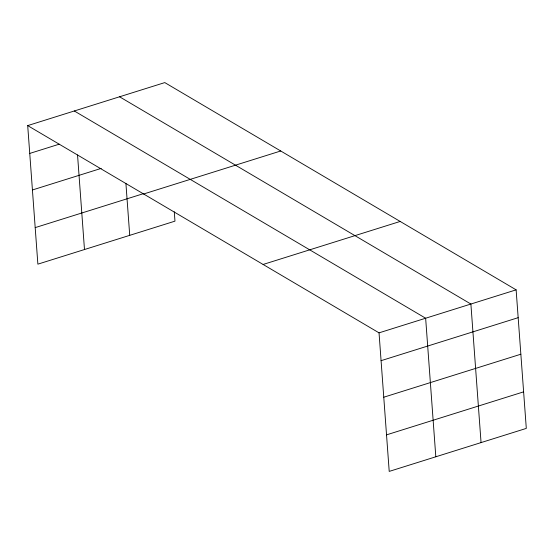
<?xml version="1.0" encoding="UTF-8"?>
<svg xmlns="http://www.w3.org/2000/svg" width="554" height="554" viewBox="0 0 554 554"><rect width="100%" height="100%" fill="white"/><g stroke="black" fill="none" stroke-linecap="round" stroke-linejoin="round"><path stroke-width="0.83" d="M27.7 125.599L164.787 82.594L516.127 289.846L526.3 428.401L389.213 471.406L379.033 332.85L27.7 125.599L37.873 264.154L174.967 221.15L174.281 211.801M29.743 153.43L59.181 144.192M32.43 189.967L101.243 168.381M35.193 227.618L143.493 193.644M143.638 193.997L280.733 150.986M263.095 264.459L400.182 221.448M379.033 332.85L516.127 289.846M381.076 360.675L518.17 317.671M383.763 397.218L520.85 354.214M386.526 434.862L523.62 391.858M119.553 96.784L470.886 304.035L481.059 442.591M74.312 110.98L425.645 318.225L435.818 456.78M125.91 183.402L129.726 235.339M77.539 154.954L84.485 249.535"/></g></svg>
